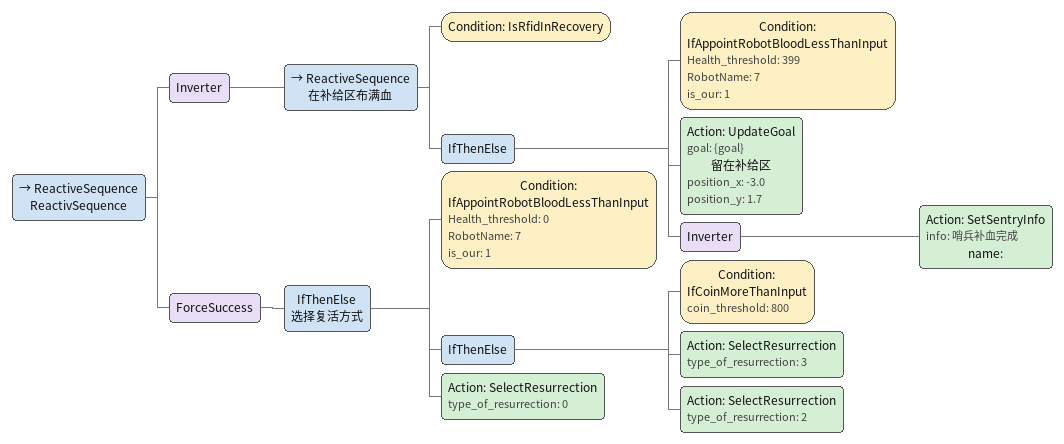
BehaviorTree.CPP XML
<ReactiveSequence name="ReactivSequence">
    <Inverter>
        <ReactiveSequence name="在补给区布满血">
            <Condition ID="IsRfidInRecovery"/>
            <IfThenElse>
                <Condition Health_threshold="399" ID="IfAppointRobotBloodLessThanInput" RobotName="7" is_our="1"/>
                <Action ID="UpdateGoal" goal="{goal}" name="留在补给区" position_x="-3.0" position_y="1.7"/>
                <Inverter>
                    <Action ID="SetSentryInfo" info="哨兵补血完成" name=""/>
                </Inverter>
            </IfThenElse>
        </ReactiveSequence>
    </Inverter>
    <ForceSuccess>
        <IfThenElse name="选择复活方式">
            <Condition Health_threshold="0" ID="IfAppointRobotBloodLessThanInput" RobotName="7" is_our="1"/>
            <IfThenElse>
                <Condition ID="IfCoinMoreThanInput" coin_threshold="800"/>
                <Action ID="SelectResurrection" type_of_resurrection="3"/>
                <Action ID="SelectResurrection" type_of_resurrection="2"/>
            </IfThenElse>
            <Action ID="SelectResurrection" type_of_resurrection="0"/>
        </IfThenElse>
    </ForceSuccess>
</ReactiveSequence>
